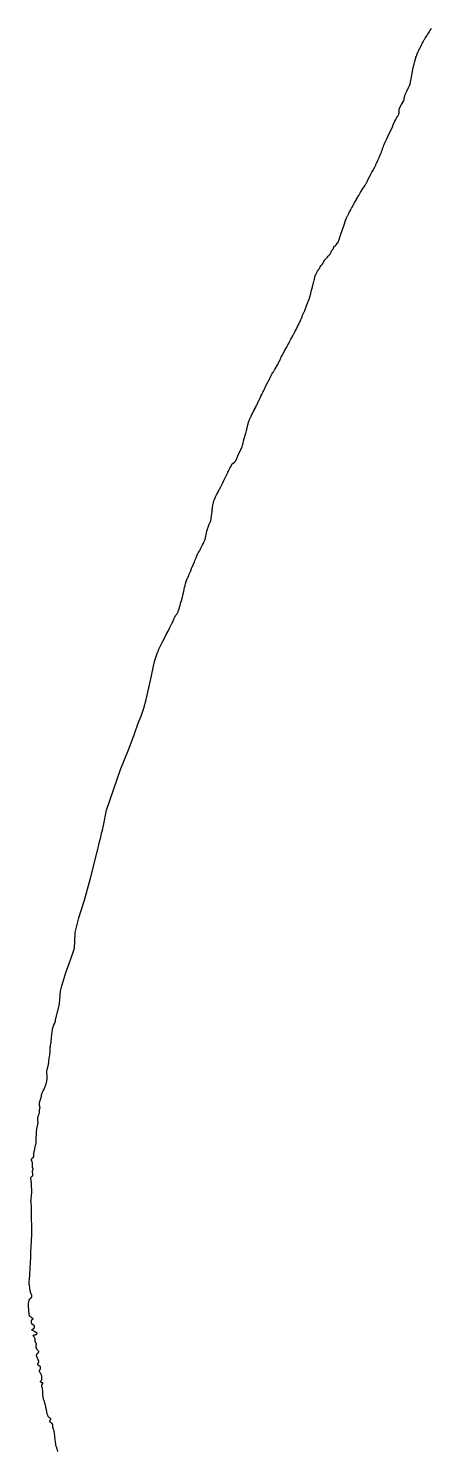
# Model space of a CAD drawing. Header units: millimetres. Extents: x 642261 to 742091, y 6812581 to 6930561.
# Drawn here: x 729397 to 730504, y 6879386 to 6883293 of the extents above; entities that cross this region are included whole.
import ezdxf

# ---------------------------------------------------------------- set-up
doc = ezdxf.new("R2010")
doc.units = ezdxf.units.MM
doc.layers.add('LimiteRegional', color=10, linetype='Continuous')

msp = doc.modelspace()

# ---------------------------------------------------------------- linework, layer by layer
at = {"layer": 'LimiteRegional', "color": 7, "linetype": 'Continuous'}
msp.add_lwpolyline([(729477.967, 6879385.2381), (729477.374, 6879386.921), (729476.994, 6879388.047), (729476.27, 6879390.311), (729475.257, 6879393.7291), (729474.619, 6879396.0211), (729473.402, 6879400.6271), (729472.509, 6879404.1931), (729472.095, 6879405.9821), (729471.715, 6879407.7761), (729471.54, 6879408.6751), (729471.225, 6879410.48), (729471.088, 6879411.386), (729470.9109, 6879412.7502), (729470.31, 6879418.2551), (729469.568, 6879425.5991), (729469.183, 6879429.271), (729468.662, 6879434.0761), (729468.387, 6879436.4771), (729467.924, 6879440.074), (729467.748, 6879441.029), (729467.59, 6879441.655), (729467.469, 6879442.0689), (729467.198, 6879442.8901), (729466.739, 6879444.1081), (729466.089, 6879445.725), (729465.7749, 6879446.5371), (729465.349, 6879447.768), (729465.167, 6879448.3911), (729464.837, 6879449.6941), (729464.265, 6879452.3151), (729464.149, 6879453.0081), (729464.096, 6879453.4732), (729464.033, 6879454.4089), (729464.001, 6879455.3501), (729463.954, 6879456.607), (729463.908, 6879457.234), (729463.786, 6879458.169), (729463.693, 6879458.6331), (729463.535, 6879459.206), (729463.402, 6879459.576), (729463.079, 6879460.2931), (729462.89, 6879460.6391), (729462.4639, 6879461.3081), (729461.981, 6879461.947), (729461.632, 6879462.357), (729460.882, 6879463.1429), (729460.499, 6879463.4831), (729460.232, 6879463.6881), (729459.677, 6879464.055), (729457.956, 6879465.0561), (729457.406, 6879465.439), (729457.142, 6879465.653), (729456.551, 6879466.1991), (729456.276, 6879466.487), (729455.896, 6879466.941), (729455.5629, 6879467.4261), (729455.417, 6879467.683), (729455.313, 6879467.9311), (729455.266, 6879468.1051), (729455.221, 6879468.4711), (729455.221, 6879468.659), (729455.257, 6879469.038), (729455.334, 6879469.4141), (729455.404, 6879469.6581), (729455.57, 6879470.114), (729455.786, 6879470.537), (729455.961, 6879470.8081), (729456.366, 6879471.327), (729456.8149, 6879471.83), (729457.419, 6879472.496), (729457.6981, 6879472.8361), (729458.061, 6879473.367), (729458.206, 6879473.6451), (729458.2811, 6879473.8343), (729458.414, 6879474.169), (729458.492, 6879474.457), (729458.534, 6879474.746), (729458.538, 6879474.8872), (729458.4795, 6879475.2151), (729458.356, 6879475.4421), (729458.025, 6879475.803), (729457.7831, 6879476.0251), (729457.262, 6879476.4331), (729455.5919, 6879477.561), (729455.071, 6879477.9731), (729454.83, 6879478.197), (729453.7991, 6879479.1551), (729452.864, 6879480.005), (729452.41, 6879480.443), (729451.765, 6879481.13), (729451.372, 6879481.6171), (729451.189, 6879481.8711), (729450.935, 6879482.267), (729450.604, 6879482.899), (729450.123, 6879484.035), (729449.833, 6879484.797), (729449.318, 6879486.333), (729449.088, 6879487.105), (729448.673, 6879488.659), (729448.3, 6879490.2229), (729447.609, 6879493.369), (729447.123, 6879495.634), (729446.194, 6879500.171), (729444.986, 6879506.2241), (729444.367, 6879509.245), (729443.387, 6879513.7619), (729443.192, 6879514.583), (729442.758, 6879516.2159), (729442.275, 6879517.837), (729441.932, 6879518.914), (729441.208, 6879521.0591), (729439.714, 6879525.3381), (729438.998, 6879527.484), (729438.339, 6879529.6431), (729438.04, 6879530.7292), (729437.68, 6879532.1862), (729437.519, 6879532.918), (729437.304, 6879534.023), (729437.048, 6879535.694), (729436.945, 6879536.6391), (729436.817, 6879538.535), (729436.693, 6879542.335), (729436.592, 6879544.232), (729436.236, 6879548.7551), (729435.972, 6879551.768), (729435.382, 6879557.786), (729435.256, 6879558.627), (729435.137, 6879559.182), (729434.835, 6879560.2819), (729433.745, 6879563.541), (729433.4451, 6879564.63), (729433.328, 6879565.178), (729433.258, 6879565.635), (729433.23, 6879565.943), (729433.216, 6879566.567), (729433.229, 6879566.881), (729433.296, 6879567.511), (729433.416, 6879568.138), (729433.525, 6879568.5531), (729433.808, 6879569.368), (729433.938, 6879569.611), (729434.049, 6879569.7531), (729434.315, 6879570.004), (729435.238, 6879570.639), (729435.507, 6879570.873), (729435.62, 6879571.0051), (729435.861, 6879571.3701), (729436.137, 6879571.9381), (729436.249, 6879572.242), (729436.375, 6879572.702), (729436.416, 6879572.9281), (729436.448, 6879573.3561), (729436.435, 6879573.553), (729436.377, 6879573.818), (729436.288, 6879573.9911), (729436.122, 6879574.1631), (729435.848, 6879574.3061), (729435.626, 6879574.37), (729435.11, 6879574.442), (729434.209, 6879574.4651), (729433.362, 6879574.474), (729432.946, 6879574.4981), (729432.359, 6879574.584), (729432.007, 6879574.688), (729431.846, 6879574.7571), (729431.627, 6879574.886), (729431.398, 6879575.0961), (729430.917, 6879575.7581), (729430.701, 6879576.103), (729430.411, 6879576.647), (729430.195, 6879577.199), (729430.126, 6879577.469), (729430.084, 6879577.8171), (729430.088, 6879577.9831), (729430.128, 6879578.22), (729430.2451, 6879578.49), (729430.428, 6879578.7401), (729430.795, 6879579.122), (729431.617, 6879579.8771), (729431.983, 6879580.284), (729432.373, 6879580.7331), (729432.9221, 6879581.339), (729433.1531, 6879581.6591), (729433.322, 6879581.997), (729433.376, 6879582.175), (729433.409, 6879582.4541), (729433.387, 6879583.806), (729433.314, 6879585.6091), (729433.286, 6879586.511), (729433.229, 6879589.367), (729433.251, 6879590.5421), (729433.32, 6879592.109), (729433.316, 6879592.892), (729433.26, 6879593.598), (729433.191, 6879594.066), (729433.132, 6879594.375), (729432.982, 6879594.9891), (729432.846, 6879595.445), (729432.516, 6879596.344), (729432.122, 6879597.2231), (729431.828, 6879597.797), (729431.1851, 6879598.9101), (729429.955, 6879600.758), (729428.718, 6879602.7451), (729428.129, 6879603.776), (729427.968, 6879604.0981), (729427.712, 6879604.7651), (729427.525, 6879605.453), (729427.2586, 6879606.906), (729427.307, 6879607.191), (729427.437, 6879607.646), (729427.607, 6879608.0912), (729427.738, 6879608.383), (729428.036, 6879608.957), (729428.539, 6879609.803), (729429.223, 6879610.925), (729429.534, 6879611.493), (729429.801, 6879612.072), (729429.913, 6879612.366), (729430.047, 6879612.816), (729430.2229, 6879613.693), (729430.282, 6879614.1439), (729430.334, 6879614.8299), (729430.34, 6879615.522), (729430.325, 6879615.868), (729430.259, 6879616.556), (729430.206, 6879616.896), (729430.104, 6879617.3991), (729429.971, 6879617.865), (729429.889, 6879618.0921), (729429.743, 6879618.4242), (729429.474, 6879618.9), (729429.139, 6879619.3491), (729428.946, 6879619.563), (729428.579, 6879619.8831), (729428.316, 6879620.057), (729427.756, 6879620.3381), (729427.17, 6879620.5621), (729426.382, 6879620.8451), (729425.999, 6879621.008), (729425.632, 6879621.203), (729425.456, 6879621.3161), (729425.203, 6879621.509), (729424.492, 6879622.1631), (729424.165, 6879622.509), (729423.724, 6879623.0641), (729423.467, 6879623.4631), (729423.352, 6879623.6721), (729423.198, 6879624), (729423.044, 6879624.4231), (729422.968, 6879624.713), (729422.871, 6879625.305), (729422.848, 6879625.6061), (729422.85, 6879626.209), (729422.906, 6879626.8071), (729422.969, 6879627.198), (729423.1451, 6879627.949), (729423.31, 6879628.419), (729423.448, 6879628.7261), (729423.772, 6879629.331), (729424.134, 6879629.9281), (729424.611, 6879630.729), (729424.826, 6879631.1371), (729425.088, 6879631.7641), (729425.182, 6879632.087), (729425.266, 6879632.4961), (729425.279, 6879632.705), (729425.2375, 6879632.9551), (729423.402, 6879637.431), (729419.868, 6879646.075), (729419.617, 6879646.8031), (729419.493, 6879647.3051), (729419.428, 6879647.646), (729419.343, 6879648.3381), (729419.315, 6879648.864), (729419.314, 6879649.217), (729419.35, 6879649.924), (729419.388, 6879650.276), (729419.5, 6879650.9762), (729419.659, 6879651.6641), (729419.791, 6879652.114), (729420.112, 6879652.983), (729420.192, 6879653.152), (729420.384, 6879653.464), (729420.614, 6879653.745), (729420.786, 6879653.9181), (729421.164, 6879654.2371), (729421.79, 6879654.6732), (729422.655, 6879655.243), (729423.067, 6879655.553), (729423.444, 6879655.897), (729423.615, 6879656.0869), (729423.845, 6879656.396), (729424.554, 6879657.4901), (729424.883, 6879658.0659), (729425.144, 6879658.6441), (729425.237, 6879658.931), (729425.313, 6879659.307), (729425.327, 6879659.492), (729425.314, 6879659.7631), (729425.231, 6879660.09), (729424.996, 6879660.605), (729424.837, 6879660.904), (729424.48, 6879661.4971), (729423.872, 6879662.377), (729422.536, 6879664.0981), (729422.164, 6879664.532), (729421.902, 6879664.804), (729421.357, 6879665.323), (729420.621, 6879665.9981), (729420.264, 6879666.3461), (729419.76, 6879666.9041), (729419.455, 6879667.311), (729419.315, 6879667.528), (729419.12, 6879667.874), (729418.9271, 6879668.296), (729418.82, 6879668.5801), (729418.654, 6879669.155), (729418.5919, 6879669.445), (729418.504, 6879670.028), (729418.455, 6879670.6159), (729418.431, 6879671.795), (729418.488, 6879676.4491), (729418.548, 6879678.0121), (729418.642, 6879680.0951), (729418.652, 6879681.1371), (729418.641, 6879681.359), (729418.572, 6879681.792), (729418.449, 6879682.21), (729418.34, 6879682.4821), (729418.072, 6879683.013), (729417.579, 6879683.7881), (729416.858, 6879684.811), (729416.515, 6879685.3321), (729416.211, 6879685.8661), (729416.08, 6879686.14), (729415.916, 6879686.5621), (729415.591, 6879687.6191), (729415.446, 6879688.151), (729415.251, 6879688.9551), (729415.013, 6879690.169), (729414.96, 6879690.7191), (729414.96, 6879691.0901), (729415.019, 6879691.8371), (729415.205, 6879693.337), (729415.237, 6879694.081), (729415.202, 6879694.5711), (729415.163, 6879694.8141), (729415.072, 6879695.1751), (729414.861, 6879695.784), (729414.7029, 6879696.18), (729414.352, 6879696.9561), (729413.761, 6879698.0871), (729412.923, 6879699.57), (729412.512, 6879700.317), (729412.255, 6879700.755), (729411.651, 6879701.6131), (729410.801, 6879702.7191), (729410.42, 6879703.2571), (729410.105, 6879703.786), (729409.981, 6879704.047), (729409.895, 6879704.328), (729409.8845, 6879704.5496), (729409.948, 6879704.7961), (729410.061, 6879704.9675), (729410.268, 6879705.155), (729410.609, 6879705.345), (729410.886, 6879705.4531), (729411.544, 6879705.6321), (729412.112, 6879705.741), (729413.391, 6879705.9191), (729415.246, 6879706.1439), (729416.173, 6879706.283), (729417.06, 6879706.4591), (729417.48, 6879706.565), (729418.007, 6879706.7291), (729418.254, 6879706.8221), (729418.601, 6879706.9769), (729419.061, 6879707.246), (729419.322, 6879707.4541), (729419.437, 6879707.5661), (729419.59, 6879707.7472), (729419.902, 6879708.196), (729420.059, 6879708.453), (729420.272, 6879708.863), (729420.434, 6879709.2821), (729420.487, 6879709.4881), (729420.519, 6879709.8191), (729420.489, 6879710.065), (729420.381, 6879710.312), (729419.963, 6879710.8661), (729419.716, 6879711.135), (729419.307, 6879711.513), (729418.857, 6879711.8449), (729418.619, 6879711.9889), (729418.181, 6879712.223), (729417.291, 6879712.6421), (729416.102, 6879713.1651), (729415.517, 6879713.4402), (729414.664, 6879713.903), (729408.982, 6879717.422), (729408.088, 6879717.9421), (729406.885, 6879718.6171), (729406.299, 6879718.9681), (729406.162, 6879719.1051), (729406.099, 6879719.2671), (729406.082, 6879719.5051), (729406.103, 6879719.661), (729406.2039, 6879719.985), (729406.27, 6879720.127), (729406.4321, 6879720.3931), (729406.573, 6879720.5661), (729406.803, 6879720.761), (729408.055, 6879721.51), (729409.734, 6879722.4781), (729410.565, 6879722.9751), (729411.776, 6879723.723), (729412.376, 6879724.118), (729412.492, 6879724.2081), (729412.691, 6879724.4211), (729412.854, 6879724.665), (729413.124, 6879725.203), (729413.3491, 6879725.7361), (729413.445, 6879726.0101), (729413.57, 6879726.4291), (729413.706, 6879727.0681), (729413.779, 6879727.711), (729413.789, 6879728.032), (729413.756, 6879728.6651), (729413.71, 6879728.9751), (729413.604, 6879729.429), (729413.339, 6879730.1911), (729413.173, 6879730.565), (729412.881, 6879731.111), (729412.534, 6879731.626), (729412.34, 6879731.87), (729411.908, 6879732.3211), (729411.669, 6879732.526), (729411.284, 6879732.8051), (729410.988, 6879732.9811), (729410.383, 6879733.272), (729409.161, 6879733.7571), (729408.564, 6879734.0341), (729407.968, 6879734.343), (729407.678, 6879734.513), (729407.258, 6879734.825), (729407.01, 6879735.0681), (729406.862, 6879735.2411), (729406.605, 6879735.6072), (729406.494, 6879735.799), (729406.301, 6879736.2), (729406.142, 6879736.6171), (729405.89, 6879737.484), (729405.72, 6879738.2181), (729405.62, 6879738.707), (729405.454, 6879739.685), (729405.275, 6879741.1521), (729405.196, 6879742.131), (729405.107, 6879744.087), (729405.088, 6879744.9181), (729405.132, 6879745.333), (729405.206, 6879745.6091), (729405.259, 6879745.747), (729405.364, 6879745.9531), (729405.673, 6879746.413), (729405.897, 6879746.6851), (729406.3789, 6879747.1649), (729406.893, 6879747.584), (729407.6, 6879748.101), (729407.951, 6879748.3621), (729408.462, 6879748.785), (729408.705, 6879749.0181), (729409.046, 6879749.334), (729409.535, 6879749.7781), (729409.735, 6879749.9981), (729409.8905, 6879750.2591), (729409.9041, 6879750.4885), (729409.809, 6879750.6701), (729409.677, 6879750.799), (729409.566, 6879750.879), (729409.298, 6879751.0281), (729408.809, 6879751.2301), (729408.0819, 6879751.491), (729407.721, 6879751.6309), (729407.23, 6879751.8651), (729407.02, 6879751.9991), (729405.051, 6879753.466), (729404.071, 6879754.227), (729402.612, 6879755.3981), (729402.356, 6879755.597), (729401.805, 6879755.9801), (729401.05, 6879756.491), (729400.692, 6879756.759), (729400.362, 6879757.043), (729400.211, 6879757.192), (729399.948, 6879757.51), (729399.837, 6879757.6801), (729399.703, 6879757.9501), (729399.611, 6879758.24), (729399.582, 6879758.394), (729399.493, 6879759.0561), (729399.346, 6879760.38), (729399.008, 6879764.3591), (729398.403, 6879771.1361), (729397.005, 6879787.2231), (729396.965, 6879787.8821), (729396.954, 6879788.3209), (729396.9639, 6879789.201), (729397.039, 6879790.523), (729397.281, 6879793.1651), (729397.359, 6879793.948), (729397.5641, 6879795.5021), (729397.833, 6879797.047), (729398.046, 6879798.073), (729398.202, 6879798.7561), (729398.547, 6879800.1231), (729398.867, 6879801.2261), (729399.052, 6879801.775), (729399.371, 6879802.5801), (729399.751, 6879803.3491), (729399.967, 6879803.715), (729400.287, 6879804.178), (729400.461, 6879804.398), (729400.742, 6879804.7111), (729401.209, 6879805.14), (729401.9, 6879805.6761), (729402.829, 6879806.3641), (729403.291, 6879806.712), (729404.809, 6879807.901), (729405.02, 6879808.094), (729405.148, 6879808.233), (729405.378, 6879808.534), (729405.667, 6879809.0299), (729405.832, 6879809.3821), (729406.122, 6879810.111), (729406.362, 6879810.819), (729406.464, 6879811.1812), (729406.582, 6879811.728), (729406.651, 6879812.2761), (729406.663, 6879812.548), (729406.636, 6879813.0841), (729406.594, 6879813.3461), (729406.491, 6879813.732), (729405.916, 6879815.2951), (729405.492, 6879816.331), (729404.58, 6879818.3831), (729404.332, 6879818.878), (729403.766, 6879819.8421), (729403.25, 6879820.6911), (729403.01, 6879821.12), (729402.696, 6879821.78), (729402.531, 6879822.2341), (729402.464, 6879822.4671), (729402.387, 6879822.824), (729402.225, 6879823.8151), (729401.932, 6879825.8), (729401.405, 6879829.777), (729401.131, 6879831.763), (729400.5081, 6879835.9131), (729399.677, 6879841.448), (729399.294, 6879844.222), (729399.138, 6879845.6632), (729399.069, 6879846.6271), (729399.0029, 6879848.558), (729399.001, 6879849.526), (729399.046, 6879851.463), (729399.14, 6879853.401), (729399.394, 6879857.269), (729400.457, 6879872.9491), (729401.459, 6879887.047), (729402.806, 6879905.843), (729402.822, 6879906.0679), (729403.446, 6879915.2442), (729403.542, 6879917.0621), (729403.583, 6879918.2751), (729403.621, 6879920.7031), (729403.591, 6879927.9911), (729403.607, 6879930.4191), (729403.633, 6879931.632), (729403.699, 6879933.869), (729403.861, 6879938.3411), (729404.058, 6879942.813), (729404.3107, 6879947.6715), (729404.3257, 6879947.9619), (729404.4313, 6879949.9931), (729404.523, 6879951.756), (729404.6325, 6879953.681), (729404.862, 6879957.7171), (729405.314, 6879965.666), (729405.528, 6879969.6411), (729405.818, 6879975.603), (729405.944, 6879978.585), (729406.149, 6879984.549), (729406.222, 6879987.5309), (729406.29, 6879992.006), (729406.297, 6879996.66), (729406.267, 6879999.763), (729406.146, 6880005.9681), (729405.601, 6880024.587), (729405.476, 6880030.7931), (729405.444, 6880033.8961), (729405.438, 6880035.889), (729405.462, 6880039.875), (729405.554, 6880047.846), (729405.568, 6880051.8321), (729405.5571, 6880052.8301), (729405.483, 6880054.8271), (729405.3541, 6880056.823), (729405.243, 6880058.154), (729404.98, 6880060.815), (729404.404, 6880066.135), (729404.154, 6880068.793), (729403.9729, 6880071.449), (729403.917, 6880072.7771), (729403.889, 6880074.5461), (729403.898, 6880075.43), (729403.941, 6880076.756), (729404.026, 6880078.081), (729404.085, 6880078.7441), (729404.936, 6880087.18), (729405.972, 6880097.586), (729406.045, 6880098.481), (729406.0789, 6880099.0789), (729406.114, 6880100.2781), (729406.101, 6880102.078), (729406.061, 6880103.278), (729405.942, 6880105.675), (729405.885, 6880106.54), (729405.718, 6880108.2681), (729405.336, 6880111.7211), (729405.2081, 6880113.4501), (729405.178, 6880114.2031), (729405.151, 6880115.7109), (729405.153, 6880118.7301), (729405.136, 6880120.238), (729405.058, 6880122.0891), (729404.973, 6880123.321), (729404.744, 6880125.783), (729404.468, 6880128.243), (729404.092, 6880131.5201), (729403.924, 6880133.158), (729403.732, 6880135.616), (729403.671, 6880136.8451), (729403.673, 6880137.1769), (729403.691, 6880137.3972), (729403.763, 6880137.8321), (729403.817, 6880138.047), (729403.962, 6880138.4711), (729404.153, 6880138.886), (729404.306, 6880139.159), (729404.67, 6880139.6891), (729404.835, 6880139.86), (729404.957, 6880139.9491), (729405.226, 6880140.084), (729406.09, 6880140.3651), (729406.351, 6880140.5031), (729406.468, 6880140.595), (729407.25, 6880141.329), (729407.617, 6880141.714), (729408.12, 6880142.332), (729408.416, 6880142.781), (729408.55, 6880143.02), (729408.733, 6880143.398), (729408.9279, 6880143.893), (729409.037, 6880144.226), (729409.209, 6880144.895), (729409.273, 6880145.231), (729409.3023, 6880145.4637), (729409.358, 6880145.904), (729409.391, 6880146.5741), (729409.3861, 6880147.0191), (729409.318, 6880147.897), (729409.2687, 6880148.1909), (729409.245, 6880148.3321), (729409.177, 6880148.6221), (729409.008, 6880149.199), (729408.814, 6880149.776), (729408.558, 6880150.546), (729408.447, 6880150.9321), (729408.321, 6880151.514), (729408.282, 6880151.806), (729408.173, 6880153.305), (729408.155, 6880154.065), (729408.188, 6880155.208), (729408.259, 6880155.9671), (729408.312, 6880156.344), (729408.413, 6880156.905), (729408.485, 6880157.22), (729408.66, 6880157.8391), (729408.868, 6880158.4481), (729409.1336, 6880159.1196), (729409.3411, 6880159.6441), (729409.513, 6880159.954), (729409.775, 6880160.349), (729409.873, 6880160.5561), (729409.942, 6880160.8051), (729409.9701, 6880160.9781), (729409.985, 6880161.3361), (729409.925, 6880161.8861), (729409.841, 6880162.2521), (729409.604, 6880162.948), (729409.4751, 6880163.208), (729409.371, 6880163.371), (729409.248, 6880163.5317), (729409.133, 6880163.6821), (729408.616, 6880164.284), (729408.385, 6880164.6021), (729408.203, 6880164.9481), (729408.138, 6880165.136), (729407.919, 6880165.997), (729407.83, 6880166.4282), (729407.721, 6880167.0751), (729407.617, 6880168.045), (729407.5851, 6880169.0151), (729407.597, 6880169.499), (729407.638, 6880170.046), (729407.795, 6880171.1391), (729408.061, 6880172.597), (729408.172, 6880173.326), (729408.242, 6880174.055), (729408.2539, 6880174.4201), (729408.235, 6880175.6181), (729408.197, 6880176.2181), (729408.101, 6880177.1192), (729407.95, 6880178.018), (729407.852, 6880178.4661), (729407.693, 6880179.0721), (729407.303, 6880180.25), (729406.414, 6880182.551), (729406.0151, 6880183.7151), (729405.6569, 6880184.8541), (729405.493, 6880185.4371), (729405.365, 6880186.0201), (729405.3209, 6880186.3111), (729405.286, 6880186.886), (729405.3, 6880187.169), (729405.366, 6880187.5871), (729405.506, 6880188.0441), (729405.63, 6880188.34), (729405.939, 6880188.911), (729406.119, 6880189.1881), (729406.516, 6880189.729), (729407.811, 6880191.303), (729408.196, 6880191.7381), (729408.474, 6880192.006), (729409.063, 6880192.5111), (729409.864, 6880193.163), (729410.247, 6880193.5031), (729410.606, 6880193.865), (729410.773, 6880194.0571), (729411.076, 6880194.469), (729411.209, 6880194.692), (729411.381, 6880195.0501), (729411.545, 6880195.5), (729411.631, 6880195.802), (729411.756, 6880196.4081), (729411.798, 6880196.7121), (729411.851, 6880197.323), (729411.894, 6880199.162), (729411.893, 6880199.745), (729411.83, 6880200.913), (729411.727, 6880202.4689), (729411.717, 6880203.2451), (729411.763, 6880204.018), (729411.815, 6880204.4031), (729411.992, 6880205.369), (729412.427, 6880207.284), (729412.942, 6880209.311), (729413.643, 6880212.007), (729413.969, 6880213.3611), (729414.265, 6880214.7461), (729414.443, 6880215.6741), (729414.76, 6880217.5389), (729415.596, 6880223.152), (729415.9021, 6880225.0151), (729416.071, 6880225.942), (729416.3, 6880226.941), (729416.4869, 6880227.6019), (729416.7785, 6880228.4925), (729416.9161, 6880228.912), (729417.528, 6880230.6511), (729417.817, 6880231.5231), (729418.0759, 6880232.4011), (729418.189, 6880232.843), (729418.374, 6880233.7331), (729418.441, 6880234.183), (729418.507, 6880234.8641), (729418.537, 6880235.602), (729418.5229, 6880237.0791), (729418.384, 6880240.034), (729418.364, 6880241.5111), (729418.3753, 6880242.2671), (729418.413, 6880244.7701), (729418.459, 6880246.399), (729418.854, 6880255.0841), (729418.962, 6880258.354), (729419.07, 6880262.716), (729419.149, 6880264.8951), (729419.194, 6880265.699), (729419.334, 6880267.3011), (729419.536, 6880268.8959), (729419.7, 6880269.957), (729420.085, 6880272.0719), (729420.3, 6880273.126), (729420.761, 6880275.2331), (729421.728, 6880279.4391), (729422.188, 6880281.5431), (729422.602, 6880283.6511), (729422.784, 6880284.707), (729423.018, 6880286.2952), (729423.098, 6880286.99), (729423.195, 6880288.387), (729423.223, 6880289.7921), (729423.211, 6880290.732), (729423.135, 6880292.6191), (729422.908, 6880296.402), (729422.832, 6880298.2891), (729422.822, 6880299.543), (729422.833, 6880300.168), (729422.873, 6880301.1021), (729422.98, 6880302.341), (729423.058, 6880302.958), (729423.213, 6880303.879), (729423.415, 6880304.794), (729423.535, 6880305.2491), (729423.697, 6880305.8021), (729424.056, 6880306.89), (729424.451, 6880307.9631), (729425.282, 6880310.095), (729425.851, 6880311.459), (729426.6144, 6880313.2405), (729426.9911, 6880314.2369), (729427.181, 6880314.8461), (729427.285, 6880315.2521), (729427.446, 6880316.064), (729427.506, 6880316.47), (729427.593, 6880317.282), (729427.643, 6880318.0951), (729427.686, 6880319.7201), (729427.6731, 6880320.13), (729427.645, 6880320.404), (729427.555, 6880320.951), (729427.5178, 6880321.1321), (729427.33, 6880322.046), (729427.243, 6880322.5941), (729427.205, 6880323.1411), (729427.212, 6880323.415), (729427.299, 6880324.1471), (729427.398, 6880324.6321), (729427.48, 6880324.953), (729427.68, 6880325.593), (729427.931, 6880326.1861), (729428.1576, 6880326.6523), (729428.3021, 6880326.949), (729428.463, 6880327.3482), (729428.6501, 6880327.9211), (729428.7171, 6880328.2111), (729428.75, 6880328.502), (729428.7501, 6880328.6482), (729428.658, 6880329.8212), (729428.5879, 6880330.3641), (729428.557, 6880330.6041), (729428.311, 6880332.167), (729428.096, 6880333.318), (729427.791, 6880334.849), (729427.66, 6880335.616), (729427.5, 6880336.7971), (729427.436, 6880337.391), (729427.36, 6880338.286), (729427.299, 6880339.635), (729427.31, 6880340.985), (729427.344, 6880341.658), (729427.477, 6880342.9991), (729427.578, 6880343.664), (729427.775, 6880344.6539), (729427.916, 6880345.2401), (729428.229, 6880346.3992), (729428.578, 6880347.545), (729429.348, 6880349.817), (729429.801, 6880351.011), (729430.421, 6880352.5941), (729430.702, 6880353.398), (729430.916, 6880354.086), (729431.298, 6880355.473), (729431.63, 6880356.871), (729431.7003, 6880357.2117), (729432.211, 6880359.6861), (729432.31, 6880360.272), (729432.439, 6880361.4532), (729432.564, 6880363.037), (729432.6521, 6880363.825), (729432.782, 6880364.6071), (729432.87, 6880364.9941), (729433.0621, 6880365.717), (729433.5049, 6880367.144), (729434.013, 6880368.5481), (729434.378, 6880369.475), (729435.152, 6880371.3141), (729435.907, 6880372.9991), (729436.432, 6880374.1121), (729437.515, 6880376.3181), (729439.719, 6880380.708), (729440.785, 6880382.9191), (729441.789, 6880385.1611), (729442.26, 6880386.2982), (729442.746, 6880387.5441), (729443.657, 6880390.054), (729444.5001, 6880392.586), (729445.0321, 6880394.2851), (729446.044, 6880397.7111), (729446.673, 6880400.021), (729446.9591, 6880401.1801), (729447.3499, 6880402.926), (729447.691, 6880404.6901), (729447.841, 6880405.5801), (729448.151, 6880407.7391), (729448.277, 6880408.8211), (729448.4241, 6880410.4441), (729448.519, 6880412.067), (729448.544, 6880412.878), (729448.548, 6880414.5001), (729448.525, 6880415.31), (729448.459, 6880416.5241), (729448.2581, 6880418.638), (729448.1259, 6880419.776), (729447.81, 6880422.0491), (729447.3661, 6880425.0761), (729447.173, 6880426.5881), (729447.0241, 6880428.101), (729446.971, 6880428.8571), (729446.963, 6880429.426), (729446.984, 6880429.804), (729447.08, 6880430.5591), (729447.151, 6880430.9362), (729447.328, 6880431.687), (729447.9821, 6880433.9311), (729448.251, 6880434.8141), (729448.841, 6880436.553), (729449.659, 6880438.846), (729450.047, 6880439.9981), (729450.3991, 6880441.1641), (729450.5569, 6880441.7531), (729451.1801, 6880444.3441), (729451.4611, 6880445.645), (729451.838, 6880447.6041), (729452.157, 6880449.5731), (729452.292, 6880450.5621), (729452.465, 6880452.032), (729452.7471, 6880454.9771), (729453.239, 6880460.873), (729453.4399, 6880462.833), (729453.5551, 6880463.8111), (729453.811, 6880465.71), (729454.405, 6880469.4981), (729455.2591, 6880474.542), (729455.663, 6880477.0671), (729456.021, 6880479.5981), (729456.176, 6880480.8661), (729456.345, 6880482.6151), (729456.426, 6880483.7851), (729456.535, 6880486.1291), (729456.603, 6880488.476), (729456.696, 6880491.607), (729456.769, 6880493.1691), (729456.8731, 6880494.729), (729456.9411, 6880495.507), (729457.0651, 6880496.6731), (729457.24, 6880498.036), (729457.641, 6880500.755), (729458.488, 6880506.1901), (729458.845, 6880508.9151), (729459.3431, 6880513.465), (729459.98, 6880519.5361), (729460.307, 6880522.5701), (729461.062, 6880529.3091), (729461.4581, 6880532.6751), (729462.0991, 6880537.7201), (729462.569, 6880541.0781), (729462.8201, 6880542.7561), (729463.2191, 6880545.27), (729463.389, 6880546.2101), (729463.517, 6880546.833), (729463.8101, 6880548.0691), (729463.972, 6880548.6831), (729464.326, 6880549.9022), (729464.715, 6880551.1131), (729464.9919, 6880551.9151), (729465.58, 6880553.51), (729466.045, 6880554.7011), (729467.0179, 6880557.0701), (729468.998, 6880561.803), (729469.927, 6880564.187), (729470.4981, 6880565.7901), (729470.765, 6880566.5972), (729471.137, 6880567.815), (729471.472, 6880569.0431), (729471.624, 6880569.6611), (729482.2751, 6880614.7641), (729484.465, 6880649.299), (729488.6971, 6880664.284), (729494.838, 6880685.0571), (729500.6039, 6880703.1541), (729507.346, 6880722.9191), (729514.3239, 6880740.8771), (729520.116, 6880756.1971), (729522.9909, 6880768.389), (729523.93, 6880785.814), (729525.233, 6880810.6511), (729535.238, 6880850.5081), (729540.5181, 6880868.6271), (729550.419, 6880899.754), (729567.6531, 6880959.3541), (729583.6662, 6881024.5291), (729585.7071, 6881032.8357), (729587.263, 6881039.1682), (729588.2258, 6881043.2161), (729589.4483, 6881048.3557), (729589.9373, 6881050.4117), (729590.2235, 6881051.6146), (729591.2324, 6881055.8569), (729592.4294, 6881060.8891), (729594.3177, 6881068.8276), (729596.2681, 6881077.0279), (729597.7751, 6881083.3641), (729599.8315, 6881092.0094), (729602.836, 6881104.641), (729611.146, 6881146.3741), (729649.7211, 6881258.196), (729659.318, 6881283.1341), (729673.4941, 6881316.9171), (729687.6493, 6881355.9133), (729698.4051, 6881385.544), (729706.0801, 6881404.4501), (729713.5131, 6881426.713), (729720.4241, 6881449.899), (729732.031, 6881502.497), (729742.889, 6881554.7221), (729750.65, 6881576.8492), (729752.047, 6881580.777), (729752.776, 6881582.7291), (729753.5421, 6881584.6691), (729753.942, 6881585.6331), (729755.156, 6881588.4421), (729755.989, 6881590.303), (729757.704, 6881594.001), (729758.582, 6881595.84), (729760.375, 6881599.5001), (729762.203, 6881603.1431), (729765.9131, 6881610.4021), (729769.0989, 6881616.59), (729775.496, 6881628.9511), (729780.272, 6881638.233), (729785.411, 6881648.31), (729787.96, 6881653.3591), (729791.739, 6881660.9571), (729793.0311, 6881663.6911), (729795.4989, 6881669.214), (729795.79, 6881669.8821), (729796.3311, 6881671.2381), (729796.674, 6881672.1511), (729797.354, 6881673.9791), (729797.891, 6881675.3361), (729798.483, 6881676.6671), (729798.809, 6881677.318), (729799.3451, 6881678.273), (729800.1871, 6881679.6022), (729800.773, 6881680.471), (729801.9741, 6881682.187), (729803.3181, 6881684.1231), (729803.926, 6881684.9871), (729805.195, 6881686.6841), (729806.112, 6881687.978), (729806.667, 6881688.875), (729806.921, 6881689.338), (729807.263, 6881690.0561), (729807.639, 6881690.9421), (729808.349, 6881692.724), (729809.0091, 6881694.52), (729809.425, 6881695.724), (729810.2069, 6881698.145), (729810.577, 6881699.3621), (729811.284, 6881701.805), (729811.959, 6881704.2561), (729813.279, 6881709.1681), (729814.3, 6881712.8432), (729814.839, 6881714.6732), (729817.7189, 6881724.2331), (729818.129, 6881725.6361), (729818.918, 6881728.4531), (729819.673, 6881731.2791), (729821.135, 6881736.943), (729821.718, 6881739.276), (729822.811, 6881743.9582), (729823.5, 6881747.089), (729824.8301, 6881753.3621), (729825.8261, 6881758.0682), (729826.862, 6881762.765), (729827.405, 6881765.109), (729828.265, 6881768.6141), (729828.858, 6881770.7791), (729829.294, 6881772.2111), (729829.601, 6881773.161), (729830.2501, 6881775.051), (729831.451, 6881778.3059), (729832.0861, 6881779.918), (729833.094, 6881782.315), (729834.097, 6881784.537), (729836.163, 6881788.9521), (729837.173, 6881791.1681), (729837.6621, 6881792.2841), (729840.911, 6881799.9371), (729842.511, 6881803.774), (729845.0241, 6881809.9501), (729849.965, 6881822.339), (729852.483, 6881828.513), (729853.774, 6881831.587), (729854.5791, 6881833.4421), (729856.238, 6881837.131), (729857.479, 6881839.899), (729858.494, 6881842.2531), (729860.4779, 6881846.9812), (729861.4951, 6881849.335), (729862.0211, 6881850.5041), (729862.354, 6881851.206), (729863.075, 6881852.5811), (729863.85, 6881853.9282), (729865.471, 6881856.585), (729866.6611, 6881858.5921), (729867.2211, 6881859.6141), (729869.5389, 6881864.0501), (729870.6831, 6881866.274), (729872.38, 6881869.62), (729874.886, 6881874.6621), (729877.3411, 6881879.734), (729878.55, 6881882.283), (729879.5769, 6881884.5372), (729880.0651, 6881885.673), (729880.7591, 6881887.3931), (729881.401, 6881889.135), (729881.7, 6881890.0171), (729882.0229, 6881891.03), (729882.6169, 6881893.069), (729883.155, 6881895.1201), (729883.492, 6881896.4931), (729884.137, 6881899.2461), (729884.356, 6881900.2381), (729884.7541, 6881902.2291), (729885.814, 6881908.2302), (729886.1981, 6881910.2261), (729886.408, 6881911.2201), (729886.7531, 6881912.7061), (729887.313, 6881914.8351), (729887.716, 6881916.2461), (729888.588, 6881919.046), (729889.0519, 6881920.4371), (729890.025, 6881923.205), (729891.043, 6881925.957), (729893.1481, 6881931.4361), (729893.411, 6881932.0741), (729894.003, 6881933.322), (729895.97, 6881936.984), (729896.56, 6881938.234), (729896.8211, 6881938.873), (729897.157, 6881939.8581), (729897.387, 6881940.6721), (729897.78, 6881942.311), (729898.096, 6881943.9631), (729898.273, 6881945.0701), (729898.5651, 6881947.293), (729898.7561, 6881949.0131), (729899.117, 6881952.4561), (729899.421, 6881955.033), (729900.13, 6881960.3691), (729900.8981, 6881966.672), (729901.554, 6881971.7611), (729901.9049, 6881974.3021), (729902.4711, 6881978.1071), (729903.098, 6881981.9031), (729903.438, 6881983.798), (729904.1811, 6881987.5811), (729904.587, 6881989.468), (729905.243, 6881992.2941), (729905.44, 6881993.078), (729905.867, 6881994.6321), (729906.336, 6881996.1721), (729906.67, 6881997.19), (729907.3871, 6881999.2101), (729907.962, 6882000.711), (729908.3621, 6882001.705), (729909.198, 6882003.68), (729910.526, 6882006.6131), (729911.4501, 6882008.552), (729913.356, 6882012.402), (729914.619, 6882014.8861), (729917.191, 6882019.8251), (729925.041, 6882034.5461), (729927.617, 6882039.4701), (729928.8839, 6882041.942), (729930.747, 6882045.6711), (729933.718, 6882051.8271), (729939.54, 6882064.2041), (729942.477, 6882070.3771), (729943.973, 6882073.4501), (729944.63, 6882074.766), (729945.99, 6882077.3761), (729947.395, 6882079.9653), (729950.252, 6882085.116), (729952.359, 6882088.9972), (729953.3761, 6882090.9541), (729953.7109, 6882091.6931), (729954.277, 6882093.219), (729954.5751, 6882093.9781), (729954.742, 6882094.3512), (729955.188, 6882095.225), (729955.435, 6882095.648), (729955.84, 6882096.2601), (729956.298, 6882096.8371), (729956.5479, 6882097.1111), (729957.437, 6882097.9711), (729958.052, 6882098.5081), (729959.321, 6882099.5361), (729962.646, 6882101.987), (729963.552, 6882102.7111), (729963.991, 6882103.09), (729964.604, 6882103.6991), (729964.971, 6882104.14), (729965.1381, 6882104.3741), (729965.365, 6882104.7431), (729965.921, 6882105.7871), (729966.273, 6882106.4891), (729966.937, 6882107.907), (729969.7918, 6882114.9031), (729970.4741, 6882116.5611), (729970.9421, 6882117.63), (729971.689, 6882119.215), (729980.3741, 6882136.693), (729981.932, 6882139.7581), (729982.1931, 6882140.3172), (729982.654, 6882141.46), (729983.05, 6882142.629), (729983.2861, 6882143.4181), (729983.719, 6882145.007), (729984.565, 6882148.387), (729986.1541, 6882155.1681), (729986.981, 6882158.5492), (729987.42, 6882160.233), (729989.366, 6882167.316), (729993.383, 6882181.451), (729995.374, 6882188.5231), (729996.348, 6882192.0641), (729996.7129, 6882193.456), (729997.379, 6882196.2581), (729999.192, 6882204.7111), (729999.8531, 6882207.516), (730000.214, 6882208.912), (730000.808, 6882210.9931), (730001.1151, 6882211.96), (730001.334, 6882212.5991), (730001.7999, 6882213.866), (730002.558, 6882215.7431), (730003.0939, 6882216.9831), (730004.209, 6882219.445), (730008.355, 6882228.394), (730010.462, 6882232.849), (730012.61, 6882237.2841), (730013.704, 6882239.493), (730016.0771, 6882244.155), (730020.917, 6882253.4301), (730023.3051, 6882258.082), (730024.474, 6882260.4211), (730025.686, 6882262.9021), (730028.056, 6882267.8901), (730029.608, 6882271.229), (730032.6809, 6882277.922), (730034.9931, 6882282.9381), (730037.342, 6882287.937), (730038.539, 6882290.4251), (730040.373, 6882294.1382), (730041.8661, 6882297.067), (730044.901, 6882302.899), (730047.163, 6882307.2801), (730050.98, 6882314.881), (730058.5, 6882330.1401), (730062.298, 6882337.754), (730064.226, 6882341.5461), (730065.404, 6882343.7479), (730066.2261, 6882345.196), (730067.9249, 6882348.061), (730069.3961, 6882350.4171), (730072.443, 6882355.0601), (730073.9471, 6882357.395), (730074.678, 6882358.5761), (730076.999, 6882362.477), (730078.1321, 6882364.4431), (730079.797, 6882367.4121), (730081.419, 6882370.4051), (730082.215, 6882371.9101), (730083.078, 6882373.5932), (730083.638, 6882374.7231), (730084.7281, 6882376.9981), (730085.787, 6882379.2891), (730087.861, 6882383.89), (730089.423, 6882387.337), (730091.0371, 6882390.758), (730091.875, 6882392.4521), (730093.1851, 6882394.9671), (730094.233, 6882396.8651), (730096.384, 6882400.631), (730097.969, 6882403.4701), (730098.7701, 6882404.971), (730100.3519, 6882407.984), (730101.5581, 6882410.234), (730103.0271, 6882412.8431), (730106.056, 6882418.0121), (730107.555, 6882420.605), (730108.287, 6882421.911), (730109.372, 6882423.8931), (730111.4959, 6882427.884), (730112.886, 6882430.558), (730115.636, 6882435.9241), (730117.6971, 6882439.949), (730119.7801, 6882443.9611), (730120.837, 6882445.9591), (730122.45, 6882448.9401), (730123.4581, 6882450.7099), (730125.55, 6882454.209), (730126.5729, 6882455.971), (730127.066, 6882456.8631), (730128.65, 6882459.8541), (730129.682, 6882461.8601), (730131.713, 6882465.891), (730136.0901, 6882474.62), (730138.2591, 6882478.9931), (730140.3921, 6882483.3832), (730141.44, 6882485.586), (730143.489, 6882490.015), (730144.4861, 6882492.2422), (730145.941, 6882495.603), (730146.447, 6882496.853), (730147.393, 6882499.378), (730148.116, 6882501.266), (730149.6861, 6882505.137), (730150.4861, 6882507.066), (730151.3531, 6882509.0582), (730153.17, 6882513.0081), (730154.0651, 6882514.989), (730154.497, 6882515.986), (730155.327, 6882517.9801), (730155.866, 6882519.3161), (730156.912, 6882522.0011), (730158.424, 6882526.0521), (730161.363, 6882534.188), (730162.858, 6882538.2441), (730163.627, 6882540.264), (730164.818, 6882543.2761), (730165.3541, 6882544.499), (730166.517, 6882546.9081), (730167.071, 6882548.125), (730167.3251, 6882548.744), (730168.067, 6882550.724), (730168.415, 6882551.722), (730168.905, 6882553.229), (730169.352, 6882554.7481), (730169.56, 6882555.5131), (730171.9971, 6882564.935), (730173.514, 6882570.959), (730176.519, 6882583.0121), (730178.807, 6882592.0441), (730179.183, 6882593.4), (730180.011, 6882596.0931), (730180.597, 6882598.122), (730181.076, 6882599.9891), (730181.9981, 6882603.7321), (730182.183, 6882604.5061), (730182.519, 6882606.0621), (730182.728, 6882607.1021), (730183.142, 6882609.185), (730183.473, 6882610.7421), (730183.8481, 6882612.2901), (730184.0591, 6882613.0601), (730184.412, 6882614.2051), (730184.69, 6882614.9711), (730184.898, 6882615.4711), (730185.356, 6882616.4511), (730185.8591, 6882617.411), (730186.929, 6882619.301), (730187.723, 6882620.7221), (730190.8881, 6882626.569), (730192.5081, 6882629.473), (730192.93, 6882630.169), (730193.8421, 6882631.5151), (730194.046, 6882631.7971), (730194.493, 6882632.3321), (730195.945, 6882633.8551), (730196.3991, 6882634.385), (730196.609, 6882634.663), (730196.895, 6882635.101), (730197.0101, 6882635.3111), (730197.206, 6882635.7471), (730197.3681, 6882636.199), (730197.646, 6882637.1221), (730197.873, 6882637.8071), (730198.0109, 6882638.139), (730198.63, 6882639.5581), (730198.9751, 6882640.249), (730199.2391, 6882640.6891), (730199.385, 6882640.9), (730199.625, 6882641.204), (730200.1501, 6882641.7841), (730201.248, 6882642.8841), (730202.0659, 6882643.713), (730202.463, 6882644.1211), (730203.2751, 6882644.9211), (730203.864, 6882645.5381), (730204.4039, 6882646.1981), (730204.646, 6882646.5531), (730204.853, 6882646.897), (730205.22, 6882647.603), (730206.178, 6882649.784), (730206.6389, 6882650.897), (730207.204, 6882652.4041), (730207.509, 6882653.1462), (730207.856, 6882653.8681), (730208.0521, 6882654.2181), (730208.379, 6882654.727), (730208.69, 6882655.153), (730209.353, 6882655.968), (730210.0561, 6882656.745), (730211.522, 6882658.2391), (730212.6199, 6882659.361), (730213.151, 6882659.939), (730217.864, 6882665.221), (730220.199, 6882667.881), (730223.086, 6882671.3011), (730223.7111, 6882672.0211), (730224.981, 6882673.4409), (730225.9171, 6882674.5281), (730226.2071, 6882674.906), (730226.387, 6882675.167), (730226.7191, 6882675.707), (730227.1631, 6882676.5512), (730227.9751, 6882678.2831), (730228.1031, 6882678.5671), (730228.3241, 6882679.1522), (730228.9, 6882680.9451), (730229.134, 6882681.5221), (730229.271, 6882681.801), (730229.509, 6882682.205), (730229.7351, 6882682.5351), (730230.211, 6882683.1761), (730231.73, 6882685.018), (730232.234, 6882685.5831), (730233.2799, 6882686.6801), (730233.761, 6882687.2671), (730233.978, 6882687.583), (730234.11, 6882687.8121), (730234.3201, 6882688.2921), (730234.4731, 6882688.7931), (730234.695, 6882689.8291), (730234.869, 6882690.604), (730234.9849, 6882690.9821), (730235.503, 6882692.474), (730235.793, 6882693.2091), (730236.13, 6882693.9361), (730236.323, 6882694.296), (730236.4211, 6882694.4481), (730236.662, 6882694.7091), (730236.9449, 6882694.926), (730237.57, 6882695.288), (730237.6901, 6882695.344), (730237.946, 6882695.4171), (730238.7549, 6882695.521), (730239.007, 6882695.589), (730239.124, 6882695.6422), (730239.286, 6882695.752), (730239.6421, 6882696.072), (730240.32, 6882696.7401), (730240.951, 6882697.444), (730241.3481, 6882697.933), (730242.088, 6882698.9511), (730244.756, 6882702.9251), (730245.29, 6882703.6401), (730246.045, 6882704.5701), (730246.4, 6882705.0471), (730246.718, 6882705.544), (730246.856, 6882705.8041), (730247.0341, 6882706.2091), (730247.9141, 6882708.589), (730249.608, 6882713.367), (730254.4881, 6882727.7571), (730262.4181, 6882750.7961), (730265.366, 6882759.4061), (730266.8811, 6882763.698), (730267.93, 6882766.5451), (730268.469, 6882767.962), (730269.301, 6882770.078), (730270.4589, 6882772.8791), (730271.062, 6882774.269), (730272.0001, 6882776.3401), (730272.982, 6882778.393), (730273.4901, 6882779.4121), (730275.215, 6882782.7711), (730276.3811, 6882785.0001), (730278.749, 6882789.4351), (730281.7034, 6882794.838), (730282.3651, 6882796.0481), (730283.9607, 6882798.9231), (730286.3117, 6882803.1591), (730288.6895, 6882807.4433), (730289.7302, 6882809.3187), (730293.1848, 6882815.5578), (730296.603, 6882821.7314), (730297.4971, 6882823.3461), (730297.8202, 6882823.9266), (730300.698, 6882829.0962), (730301.4407, 6882830.43), (730303.6856, 6882834.4312), (730305.7132, 6882838.0452), (730306.8163, 6882840.0112), (730307.3421, 6882840.9482), (730308.494, 6882842.9291), (730309.287, 6882844.2351), (730310.924, 6882846.8161), (730312.612, 6882849.3661), (730316.063, 6882854.4221), (730318.641, 6882858.2201), (730320.319, 6882860.7761), (730321.138, 6882862.066), (730322.3361, 6882864.019), (730323.488, 6882866), (730324.045, 6882867.001), (730324.89, 6882868.573), (730326.527, 6882871.7451), (730328.1101, 6882874.9451), (730331.2091, 6882881.3791), (730332.773, 6882884.5881), (730333.569, 6882886.1851), (730334.7891, 6882888.5661), (730335.9179, 6882890.7), (730338.2341, 6882894.9401), (730339.8061, 6882897.7531), (730342.97, 6882903.3691), (730345.317, 6882907.5951), (730346.8479, 6882910.4291), (730347.6011, 6882911.8541), (730348.7079, 6882914.001), (730350.3121, 6882917.251), (730351.127, 6882918.9781), (730352.7021, 6882922.4571), (730354.223, 6882925.961), (730357.1911, 6882933.0021), (730359.4371, 6882938.2711), (730360.593, 6882940.8911), (730361.587, 6882943.0182), (730363.637, 6882947.2462), (730364.602, 6882949.3871), (730365.0489, 6882950.4731), (730365.404, 6882951.3901), (730366.081, 6882953.2352), (730366.723, 6882955.093), (730367.9571, 6882958.826), (730368.891, 6882961.623), (730369.377, 6882963.015), (730370.072, 6882965.012), (730371.432, 6882969.0191), (730372.493, 6882972.009), (730373.251, 6882973.9811), (730373.652, 6882974.9591), (730374.288, 6882976.4121), (730376.377, 6882980.9091), (730377.8001, 6882983.892), (730380.6769, 6882989.8401), (730383.8931, 6882996.542), (730396.3961, 6883023.052), (730398.727, 6883028.085), (730403.311, 6883038.187), (730405.6451, 6883043.2201), (730406.84, 6883045.7241), (730407.094, 6883046.229), (730407.6431, 6883047.218), (730408.2331, 6883048.1841), (730409.475, 6883050.0821), (730410.4, 6883051.511), (730410.8429, 6883052.2369), (730412.1181, 6883054.4631), (730412.731, 6883055.5901), (730413.624, 6883057.3172), (730413.977, 6883058.077), (730414.1351, 6883058.4631), (730414.3451, 6883059.0511), (730414.5951, 6883059.9481), (730414.7131, 6883060.556), (730414.7559, 6883060.8621), (730414.7991, 6883061.324), (730414.83, 6883061.922), (730414.849, 6883063.1202), (730414.828, 6883064.32), (730414.735, 6883066.717), (730414.671, 6883067.4371), (730414.4781, 6883068.8771), (730414.4471, 6883069.5951), (730414.469, 6883069.953), (730414.543, 6883070.426), (730414.6159, 6883070.7361), (730414.8101, 6883071.345), (730414.928, 6883071.6451), (730415.194, 6883072.2361), (730415.491, 6883072.8181), (730416.114, 6883073.958), (730421.6059, 6883084), (730424.375, 6883089.0041), (730426.545, 6883092.841), (730426.811, 6883093.339), (730427.299, 6883094.359), (730427.726, 6883095.406), (730427.979, 6883096.1171), (730428.134, 6883096.5961), (730428.413, 6883097.5641), (730428.517, 6883097.999), (730428.671, 6883098.8781), (730428.772, 6883099.766), (730428.92, 6883101.55), (730429.016, 6883102.4382), (730429.081, 6883102.8791), (730429.2071, 6883103.5351), (730429.77, 6883106.0301), (730430.0711, 6883107.274), (730430.4, 6883108.5091), (730430.58, 6883109.122), (730430.976, 6883110.3361), (730431.1961, 6883110.9361), (730431.558, 6883111.8241), (730433.863, 6883117.0281), (730435.432, 6883120.4731), (730438.605, 6883127.344), (730439.0721, 6883128.3191), (730440.072, 6883130.243), (730442.1559, 6883134.0561), (730442.82, 6883135.339), (730443.1369, 6883135.9861), (730443.7341, 6883137.295), (730444.01, 6883137.9591), (730444.3891, 6883138.967), (730444.722, 6883139.9951), (730444.8701, 6883140.5161), (730445.141, 6883141.57), (730445.6249, 6883143.688), (730446.051, 6883145.8161), (730446.8081, 6883150.087), (730447.375, 6883153.2901), (730447.6831, 6883154.888), (730452.688, 6883179.6901), (730455.2191, 6883192.0881), (730455.827, 6883194.9511), (730456.1461, 6883196.3791), (730456.644, 6883198.5171), (730457.4371, 6883201.7111), (730458.2911, 6883204.892), (730458.742, 6883206.4761), (730459.6951, 6883209.6341), (730460.1979, 6883211.2061), (730460.987, 6883213.558), (730462.129, 6883216.7381), (730462.929, 6883218.8392), (730463.478, 6883220.2322), (730464.6111, 6883223.0011), (730465.488, 6883225.0651), (730467.305, 6883229.1661), (730469.1871, 6883233.2381), (730470.4711, 6883235.943), (730473.0789, 6883241.341), (730476.214, 6883247.811), (730477.801, 6883251.0311), (730479.428, 6883254.2282), (730480.2621, 6883255.815), (730481.402, 6883257.916), (730481.9851, 6883258.9591), (730482.878, 6883260.514), (730484.265, 6883262.821), (730486.3331, 6883266.0891), (730490.567, 6883272.554), (730492.675, 6883275.792), (730493.714, 6883277.421), (730496.999, 6883282.657), (730499.2886, 6883286.3647), (730501.3576, 6883289.715), (730502.6682, 6883291.8373), (730503.6641, 6883293.4583)], dxfattribs=at)

doc.saveas('drawing.dxf')
